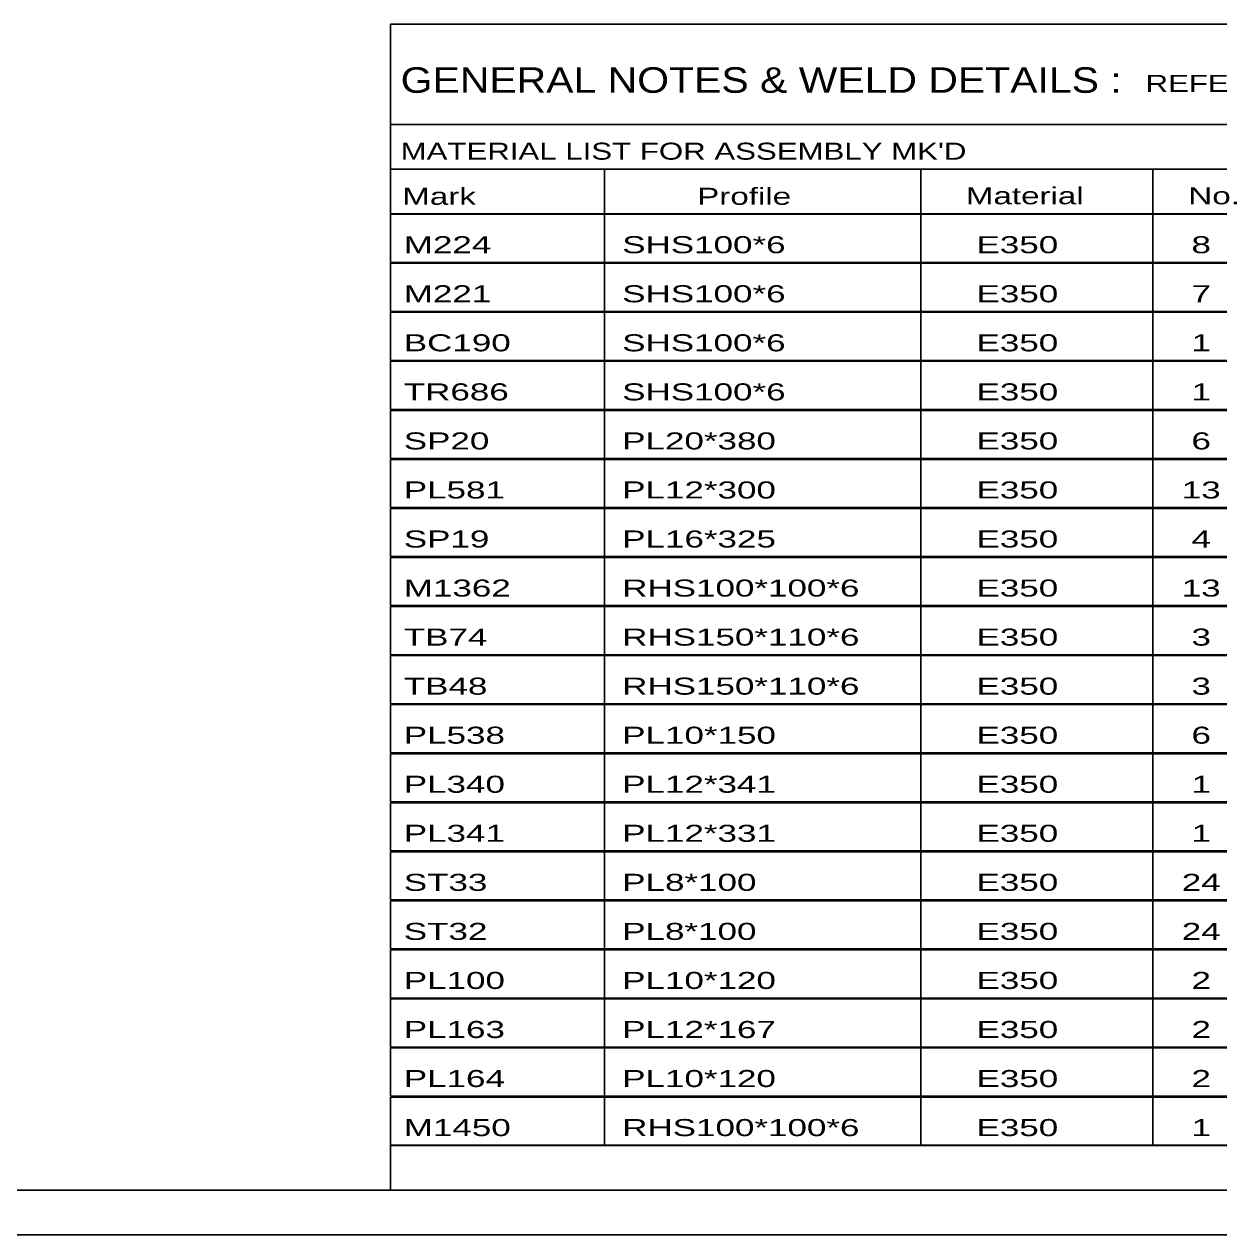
# Model space of a CAD drawing. Header units: millimetres. Extents: x -48 to 793, y -409 to 185.
# Drawn here: x 427.4 to 561.5, y -408.9 to -273.1 of the extents above; entities that cross this region are included whole.
import ezdxf

# ---------------------------------------------------------------- set-up
doc = ezdxf.new("R2010")
doc.units = ezdxf.units.MM
doc.styles.add('Arial Narrow', font='ARIALN.TTF', dxfattribs={"height": 0.2})

# ---------------------------------------------------------------- blocks, each defined once
blk = doc.blocks.new('Unknown-122568784-1133 - 17325')
at = {"color": 5, "linetype": 'Continuous'}
for p, q in [((-42.51, -403.87), (788.49, -403.87)), ((-47.51, -408.87), (793.49, -408.87))]:
    blk.add_line(p, q, dxfattribs=at)
blk = doc.blocks.new('Unknown-122568784-17884 - 17325')
at = {"color": 7, "linetype": 'Continuous'}
for p, q in [((468.49, -273.12), (628.49, -273.12)), ((468.49, -284.37), (468.49, -273.12)), ((468.49, -284.37), (628.49, -284.37)), ((468.49, -284.37), (468.49, -289.37)), ((468.49, -289.37), (628.49, -289.37)), ((468.49, -289.37), (468.49, -294.37)), ((492.49, -289.37), (492.49, -294.37)), ((527.99, -289.37), (527.99, -294.37)), ((553.99, -289.37), (553.99, -294.37)), ((468.49, -294.37), (628.49, -294.37)), ((468.49, -294.42), (468.49, -299.82)), ((468.49, -294.42), (628.49, -294.42)), ((492.49, -294.37), (492.49, -299.87)), ((527.99, -294.37), (527.99, -299.87)), ((553.99, -294.37), (553.99, -299.87)), ((468.49, -299.82), (628.49, -299.82)), ((468.49, -299.92), (468.49, -305.32)), ((468.49, -299.92), (628.49, -299.92)), ((492.49, -299.87), (492.49, -305.37)), ((527.99, -299.87), (527.99, -305.37)), ((553.99, -299.87), (553.99, -305.37)), ((468.49, -305.32), (628.49, -305.32)), ((468.49, -305.42), (468.49, -310.82)), ((468.49, -305.42), (628.49, -305.42)), ((492.49, -305.37), (492.49, -310.87)), ((527.99, -305.37), (527.99, -310.87)), ((553.99, -305.37), (553.99, -310.87)), ((468.49, -310.82), (628.49, -310.82)), ((492.49, -310.87), (492.49, -316.37)), ((527.99, -310.87), (527.99, -316.37)), ((553.99, -310.87), (553.99, -316.37)), ((468.49, -310.92), (468.49, -316.32)), ((468.49, -310.92), (628.49, -310.92)), ((468.49, -316.32), (628.49, -316.32)), ((468.49, -316.42), (468.49, -321.82)), ((468.49, -316.42), (628.49, -316.42)), ((492.49, -316.37), (492.49, -321.87)), ((527.99, -316.37), (527.99, -321.87)), ((553.99, -316.37), (553.99, -321.87)), ((468.49, -321.82), (628.49, -321.82)), ((468.49, -321.92), (468.49, -327.32)), ((468.49, -321.92), (628.49, -321.92)), ((492.49, -321.87), (492.49, -327.37)), ((527.99, -321.87), (527.99, -327.37)), ((553.99, -321.87), (553.99, -327.37)), ((468.49, -327.32), (628.49, -327.32)), ((468.49, -327.42), (468.49, -332.82)), ((468.49, -327.42), (628.49, -327.42)), ((492.49, -327.37), (492.49, -332.87)), ((527.99, -327.37), (527.99, -332.87)), ((553.99, -327.37), (553.99, -332.87)), ((468.49, -332.82), (628.49, -332.82)), ((468.49, -332.92), (468.49, -338.32)), ((468.49, -332.92), (628.49, -332.92)), ((492.49, -332.87), (492.49, -338.37)), ((527.99, -332.87), (527.99, -338.37)), ((553.99, -332.87), (553.99, -338.37)), ((468.49, -338.32), (628.49, -338.32)), ((468.49, -338.42), (468.49, -343.82)), ((468.49, -338.42), (628.49, -338.42)), ((492.49, -338.37), (492.49, -343.87)), ((527.99, -338.37), (527.99, -343.87)), ((553.99, -338.37), (553.99, -343.87)), ((468.49, -343.82), (628.49, -343.82)), ((468.49, -343.92), (468.49, -349.32)), ((468.49, -343.92), (628.49, -343.92)), ((492.49, -343.87), (492.49, -349.37)), ((527.99, -343.87), (527.99, -349.37)), ((553.99, -343.87), (553.99, -349.37)), ((468.49, -349.32), (628.49, -349.32)), ((468.49, -349.42), (468.49, -354.82)), ((468.49, -349.42), (628.49, -349.42)), ((492.49, -349.37), (492.49, -354.87)), ((527.99, -349.37), (527.99, -354.87)), ((553.99, -349.37), (553.99, -354.87)), ((468.49, -354.82), (628.49, -354.82)), ((468.49, -354.92), (468.49, -360.32)), ((468.49, -354.92), (628.49, -354.92)), ((492.49, -354.87), (492.49, -360.37)), ((527.99, -354.87), (527.99, -360.37)), ((553.99, -354.87), (553.99, -360.37)), ((468.49, -360.32), (628.49, -360.32)), ((468.49, -360.42), (468.49, -365.82)), ((468.49, -360.42), (628.49, -360.42)), ((492.49, -360.37), (492.49, -365.87)), ((527.99, -360.37), (527.99, -365.87)), ((553.99, -360.37), (553.99, -365.87)), ((468.49, -365.82), (628.49, -365.82)), ((468.49, -365.92), (468.49, -371.32)), ((468.49, -365.92), (628.49, -365.92)), ((492.49, -365.87), (492.49, -371.37)), ((527.99, -365.87), (527.99, -371.37)), ((553.99, -365.87), (553.99, -371.37)), ((468.49, -371.32), (628.49, -371.32)), ((468.49, -371.42), (468.49, -376.82)), ((468.49, -371.42), (628.49, -371.42)), ((492.49, -371.37), (492.49, -376.87)), ((527.99, -371.37), (527.99, -376.87)), ((553.99, -371.37), (553.99, -376.87)), ((468.49, -376.82), (628.49, -376.82)), ((468.49, -376.92), (468.49, -382.32)), ((468.49, -376.92), (628.49, -376.92)), ((492.49, -376.87), (492.49, -382.37)), ((527.99, -376.87), (527.99, -382.37)), ((553.99, -376.87), (553.99, -382.37)), ((468.49, -382.32), (628.49, -382.32)), ((468.49, -382.42), (468.49, -387.82)), ((468.49, -382.42), (628.49, -382.42)), ((492.49, -382.37), (492.49, -387.87)), ((527.99, -382.37), (527.99, -387.87)), ((553.99, -382.37), (553.99, -387.87)), ((468.49, -387.82), (628.49, -387.82)), ((468.49, -387.92), (468.49, -393.32)), ((468.49, -387.92), (628.49, -387.92)), ((492.49, -387.87), (492.49, -393.37)), ((527.99, -387.87), (527.99, -393.37)), ((553.99, -387.87), (553.99, -393.37)), ((468.49, -393.32), (628.49, -393.32)), ((468.49, -393.42), (468.49, -398.82)), ((468.49, -393.42), (628.49, -393.42)), ((492.49, -393.37), (492.49, -398.87)), ((527.99, -393.37), (527.99, -398.87)), ((553.99, -393.37), (553.99, -398.87)), ((468.49, -398.82), (628.49, -398.82)), ((468.49, -398.87), (628.49, -398.87)), ((468.49, -398.87), (468.49, -403.87)), ((468.49, -403.87), (628.49, -403.87))]:
    blk.add_line(p, q, dxfattribs=at)
at = {"color": 7, "style": 'Arial Narrow'}
for s, height, width, p in [('GENERAL NOTES & WELD DETAILS :', 2.8633, 1.4, (469.64, -280.81)), ('REFER TYP DRAWING TYP-01', 1.9089, 1.6, (553.19, -280.71)), ("MATERIAL LIST FOR ASSEMBLY MK'D", 1.9089, 1.6, (469.64, -288.31)), ('Mark', 1.909, 1.7, (469.82, -293.37)), ('Profile', 1.909, 1.7, (502.9, -293.37)), ('Material', 1.909, 1.7, (533.03, -293.31)), ('No.', 1.909, 1.7, (557.99, -293.31))]:
    blk.add_text(s, height=height, dxfattribs=dict(at, width=width)).set_placement(p)
at = {"color": 7, "linetype": 'Continuous', "style": 'Arial Narrow', "width": 1.794707}
for s, height, p in [('M224', 1.909, (469.99, -298.8)), ('SHS100*6', 1.909, (494.49, -298.8)), ('E350', 1.909, (534.23, -298.8)), ('8', 1.91, (558.34, -298.8)), ('M221', 1.909, (469.99, -304.3)), ('SHS100*6', 1.909, (494.49, -304.3)), ('E350', 1.909, (534.23, -304.3)), ('7', 1.91, (558.34, -304.3)), ('BC190', 1.909, (469.99, -309.8)), ('SHS100*6', 1.909, (494.49, -309.8)), ('E350', 1.909, (534.23, -309.8)), ('1', 1.91, (558.34, -309.8)), ('TR686', 1.909, (469.99, -315.3)), ('SHS100*6', 1.909, (494.49, -315.3)), ('E350', 1.909, (534.23, -315.3)), ('1', 1.91, (558.34, -315.3)), ('SP20', 1.909, (469.99, -320.8)), ('PL20*380', 1.909, (494.49, -320.8)), ('E350', 1.909, (534.23, -320.8)), ('6', 1.91, (558.34, -320.8)), ('PL581', 1.909, (469.99, -326.3)), ('PL12*300', 1.909, (494.49, -326.3)), ('E350', 1.909, (534.23, -326.3)), ('13', 1.909, (557.25, -326.3)), ('SP19', 1.909, (469.99, -331.8)), ('PL16*325', 1.909, (494.49, -331.8)), ('E350', 1.909, (534.23, -331.8)), ('4', 1.91, (558.34, -331.8)), ('M1362', 1.909, (469.99, -337.3)), ('RHS100*100*6', 1.9089, (494.49, -337.3)), ('E350', 1.909, (534.23, -337.3)), ('13', 1.909, (557.25, -337.3)), ('TB74', 1.909, (469.99, -342.8)), ('RHS150*110*6', 1.9089, (494.49, -342.8)), ('E350', 1.909, (534.23, -342.8)), ('3', 1.91, (558.34, -342.8)), ('TB48', 1.909, (469.99, -348.3)), ('RHS150*110*6', 1.9089, (494.49, -348.3)), ('E350', 1.909, (534.23, -348.3)), ('3', 1.91, (558.34, -348.3)), ('PL538', 1.909, (469.99, -353.8)), ('PL10*150', 1.909, (494.49, -353.8)), ('E350', 1.909, (534.23, -353.8)), ('6', 1.91, (558.34, -353.8)), ('PL340', 1.909, (469.99, -359.3)), ('PL12*341', 1.909, (494.49, -359.3)), ('E350', 1.909, (534.23, -359.3)), ('1', 1.91, (558.34, -359.3)), ('PL341', 1.909, (469.99, -364.8)), ('PL12*331', 1.909, (494.49, -364.8)), ('E350', 1.909, (534.23, -364.8)), ('1', 1.91, (558.34, -364.8)), ('ST33', 1.909, (469.99, -370.3)), ('PL8*100', 1.909, (494.49, -370.3)), ('E350', 1.909, (534.23, -370.3)), ('24', 1.909, (557.25, -370.3)), ('ST32', 1.909, (469.99, -375.8)), ('PL8*100', 1.909, (494.49, -375.8)), ('E350', 1.909, (534.23, -375.8)), ('24', 1.909, (557.25, -375.8)), ('PL100', 1.909, (469.99, -381.3)), ('PL10*120', 1.909, (494.49, -381.3)), ('E350', 1.909, (534.23, -381.3)), ('2', 1.91, (558.34, -381.3)), ('PL163', 1.909, (469.99, -386.8)), ('PL12*167', 1.909, (494.49, -386.8)), ('E350', 1.909, (534.23, -386.8)), ('2', 1.91, (558.34, -386.8)), ('PL164', 1.909, (469.99, -392.3)), ('PL10*120', 1.909, (494.49, -392.3)), ('E350', 1.909, (534.23, -392.3)), ('2', 1.91, (558.34, -392.3)), ('M1450', 1.909, (469.99, -397.8)), ('RHS100*100*6', 1.9089, (494.49, -397.8)), ('E350', 1.909, (534.23, -397.8)), ('1', 1.91, (558.34, -397.8))]:
    blk.add_text(s, height=height, dxfattribs=at).set_placement(p)

msp = doc.modelspace()

# ---------------------------------------------------------------- block references
for name in ['Unknown-122568784-1133 - 17325', 'Unknown-122568784-17884 - 17325']:
    msp.add_blockref(name, (0, 0))

doc.saveas('drawing.dxf')
